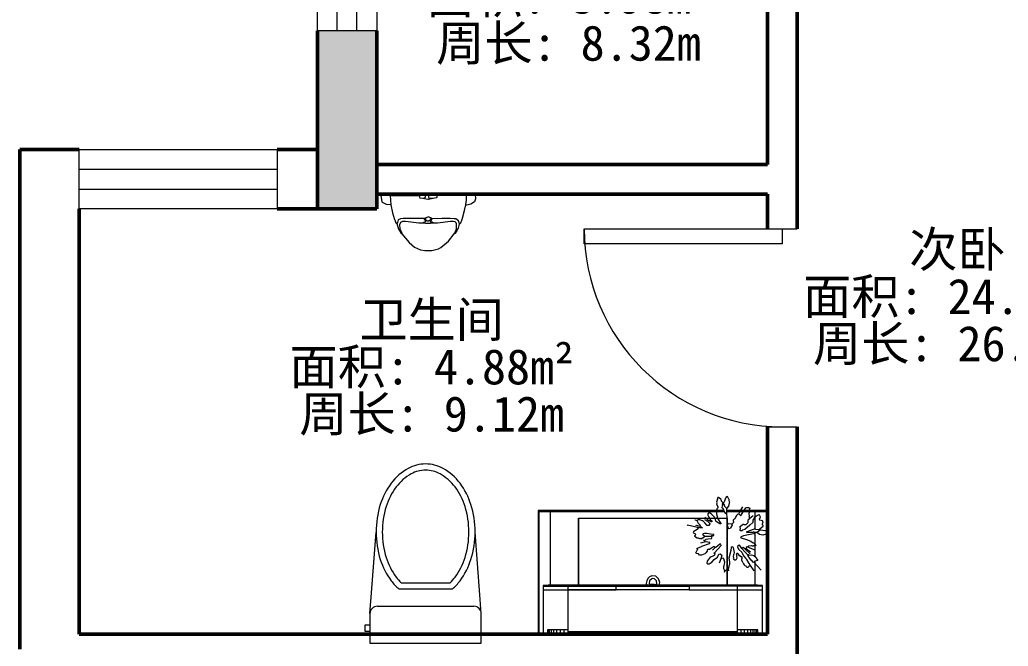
# Model space of a CAD drawing. Header units: millimetres. Extents: x 0 to 37800, y -37845 to -6163.
# Drawn here: x 11828 to 15824, y -26368 to -23836 of the extents above; entities that cross this region are included whole.
import ezdxf

# ---------------------------------------------------------------- set-up
doc = ezdxf.new("R2010")
doc.units = ezdxf.units.MM
doc.linetypes.add('ACAD_ISO07W100', pattern=[3, 0, -3])
doc.layers.get('0').update_dxf_attribs({"lineweight": 13})
for name, color, linetype, lineweight in [('BS-承重墙柱', 7, 'Continuous', 50), ('BS-非承重墙', 7, 'Continuous', 50), ('DS-定制五金', 2, 'Continuous', 13), ('DS-定制柜体', 4, 'Continuous', 13), ('DS-定制柜门', 30, 'Continuous', 13), ('DS-洁具', 4, 'Continuous', 13), ('DS-门窗', 7, 'Continuous', 13), ('SH-文字标注', 2, 'Continuous', 13)]:
    doc.layers.add(name, color=color, linetype=linetype, lineweight=lineweight)
doc.styles.add('T_20_SimSun', font='', dxfattribs={"height": 178.571429})
doc.styles.get('T_20_SimSun').set_extended_font_data('SimSun')

# ---------------------------------------------------------------- blocks, each defined once
blk = doc.blocks.new('LEGEND_4567b04434fe5ba33801b4fd8588a3f5_56b57a833f6544c8bf372d84fafb0670')
at = {"layer": 'DS-定制五金', "color": 4, "linetype": 'Continuous', "ltscale": 2, "flags": 128}
for points in [[(170, 77), (170.3, 78.9), (171, 80), (171, 118), (170, 119), (170.6, 121.1), (171.4, 124.9), (172, 126), (171.4, 135.1), (171.1, 150.1), (172, 153), (172, 157), (171, 158), (172, 177), (171, 178), (171.6, 185.1), (173, 196), (172, 197), (175.5, 232), (177.6, 255.6), (178, 257), (177, 269), (178, 270), (177, 280), (175.2, 281.2), (173, 283), (158, 282), (157, 281), (139, 281), (138, 282), (125, 283), (121, 282.4), (113, 282), (106.1, 283.4), (95, 284), (94, 282), (91, 278.1), (91, 278)], [(94, 282), (95, 281.4), (111, 280), (113, 282)], [(138, 282), (139, 284), (157, 284), (158, 282)], [(130, 31), (131, 32), (129, 40), (129, 50), (130, 51), (129, 67), (129.6, 68.1), (130.3, 79), (129, 82), (129.3, 83.9), (131, 90), (131, 99), (130, 100), (132, 109), (132, 114), (131, 115), (131, 125), (132, 126), (132, 146), (130.6, 149.9), (130.5, 169), (129, 200), (130, 201), (130, 233), (129, 234), (131, 252), (130, 253), (130, 260), (131, 261), (131, 270), (124, 274.2), (120, 273.5), (100, 273), (92.5, 272.1), (89, 275), (79, 274), (79, 275), (63, 278), (36, 278), (33, 276), (32, 274), (26.9, 269.9), (27.5, 265), (30, 232), (30, 214), (29, 213), (29.6, 207.9), (30, 202)], [(32, 274), (43.8, 271.9), (51, 271.1), (54.1, 273.8), (62.3, 273.9), (63, 273.5), (77, 272), (79, 274)], [(92, 22), (89, 27), (91, 143), (88.6, 163), (86.5, 192), (82.4, 228.1), (81.6, 231.9), (80.5, 236), (79.5, 246), (77, 255), (78, 256), (77.5, 260), (77, 272)], [(100, 273), (100, 274), (99, 275), (94.3, 275.8), (91, 278), (89, 275)], [(23, 42), (23, 46), (22, 51), (22.5, 61), (24, 91), (23, 92), (23.6, 141.1), (24.4, 144.9), (25, 146), (25, 156), (24, 157), (25.6, 164.1), (27, 174), (27.5, 187), (28, 201), (30, 202), (32.2, 176.3), (32, 174)], [(27, 174), (32, 174)], [(32, 174), (32.6, 173), (36, 152), (35, 151), (37, 139), (35.5, 103), (34, 94), (34, 60), (35.4, 51), (36.2, 28.3), (36, 27), (39, 24), (42, 24), (44, 22.9), (91, 21), (92, 22), (112, 22), (118.9, 23.4), (124.3, 29.3), (124.4, 32.9), (125, 80)], [(131, 32), (161, 30), (168, 30), (169.1, 30.8), (172, 33), (172, 40), (170.8, 41.9), (170, 43), (171, 45), (170, 53), (171, 54), (171, 59), (170, 60), (172, 69), (172, 75), (170, 77), (164.9, 78.9), (165, 83)], [(158, 44), (160, 44), (161, 43)], [(42, 24), (85, 25.5), (86.9, 26.2), (89, 27)], [(112, 22), (114, 20), (128, 20), (130, 21), (129.8, 30.5), (130, 31)], [(130, 21), (135.9, 20.6), (137, 20), (158, 20), (162.8, 26.5), (162.8, 29.1), (163, 30)]]:
    blk.add_lwpolyline(points, dxfattribs=at)
at = {"layer": 'DS-定制五金', "color": 4, "linetype": 'Continuous', "ltscale": 2}
for centre, radius, start, end in [((130.4, 74.3), 7.85, 100.0221, 133.108), ((38.3, 33.9), 17.4, 152.0567, 199.7721), ((59.9, 53.3), 13.3, 274.6742, 302.1957), ((151.9, 51.2), 9.4, 282.8043, 310.3258), ((30, 41.2), 15.5, 238.9168, 292.9119)]:
    blk.add_arc(centre, radius, start, end, dxfattribs=at)
blk = doc.blocks.new('LEGEND_344018d949e6c37b176d7b851f7caa2c_33b53bb38134438f953c77cc142ac272')
at = {"layer": 'DS-定制五金', "color": 4, "linetype": 'Continuous', "ltscale": 2}
blk.add_line((30, 209), (29, 189), dxfattribs=at)
at = {"layer": 'DS-定制五金', "color": 4, "linetype": 'Continuous', "ltscale": 2, "flags": 128}
for points in [[(35, 189), (33.6, 197.9), (33, 206), (35, 208), (30, 209)], [(244, 157), (246, 202), (243, 209), (238, 212), (222, 212), (215.1, 210.6), (199, 208.5), (185, 207.5), (154, 207), (137, 208.5), (67, 209), (35, 208)], [(21, 167), (21.6, 151.9), (23, 139), (21.6, 132.1), (21, 131), (21, 86), (23.5, 72), (24, 52), (24, 35), (33, 30), (34, 31), (45, 31), (60.9, 28.6), (72, 28), (87, 30), (138, 30), (139, 29), (202, 31.5), (228, 32.5), (236, 37), (242.1, 39), (244, 38)], [(29, 54), (28.8, 54.8), (25, 89), (25, 107), (27, 121), (27, 133), (24, 170), (25.4, 185.9), (29, 189), (35, 189), (54, 191), (135, 190.5), (190, 189), (211.9, 191.4), (220, 193), (231, 193), (235, 190), (235, 170), (234, 151), (234, 91), (236, 90)], [(244, 157), (239, 157), (238.6, 166), (235, 170), (235, 170)], [(33, 30), (33, 23), (35, 21), (82, 20), (95, 21.5), (164, 21.5), (239, 25.5), (244.7, 31.4), (244, 38), (244, 48), (245, 57), (244.5, 119), (244, 143), (238, 143)], [(238, 143), (236, 90), (235, 51), (236, 50), (236, 47), (238, 45), (244, 48)], [(24, 52), (29, 54), (46, 52.5), (73, 49.5), (146, 48), (147, 49), (175, 49), (176, 48), (209, 48), (231, 49.5), (235, 51)], [(146, 48), (148.1, 46.9), (161, 45.5), (202, 44), (221, 45.5), (233.3, 45.3), (234, 45), (236, 47)]]:
    blk.add_lwpolyline(points, dxfattribs=at)
at = {"layer": 'DS-定制五金', "color": 4, "linetype": 'Continuous', "ltscale": 2}
for centre, radius, start, end in [((25.6, 165.4), 4.92, 109.458, 160.542), ((228.4, 150), 17.1, 335.8677, 24.1323), ((253.1, 45.5), 19.1, 181.5557, 206.5168)]:
    blk.add_arc(centre, radius, start, end, dxfattribs=at)
blk = doc.blocks.new('LEGEND_23d0c8c2ec42a98ba7bec9af33648609_b82a3c88dc414bd9919dece4299970f5')
at = {"layer": 'DS-洁具', "color": 143, "linetype": 'Continuous', "ltscale": 2}
for p, q in [((268.8, 836.2), (268.8, 716.2)), ((718.8, 836.2), (268.8, 836.2)), ((718.8, 716.2), (718.8, 836.2)), ((718.2, 788), (738, 788)), ((738, 761.7), (718.2, 761.7)), ((738, 788), (738, 761.7)), ((268.8, 716.2), (274.5, 640.2)), ((688.8, 686.2), (298.8, 686.2)), ((718.8, 716.2), (713.7, 649.9)), ((274.5, 640.2), (293.8, 386.2)), ((713.7, 649.9), (693.8, 386.2)), ((602.4, 616.2), (385.1, 616.2)), ((592.7, 591.2), (394.9, 591.2))]:
    blk.add_line(p, q, dxfattribs=at)
for centre, radius, start, end in [((298.8, 716.2), 30, 180, 270), ((688.8, 716.2), 30, 270, 0), ((528.1, 453.3), 216.8, 131.2706, 143.1301), ((459.4, 453.3), 216.8, 36.8699, 48.7294), ((582.2, 412.7), 284.4, 143.1301, 162.7421), ((582.2, 412.7), 259.4, 143.1301, 162.7421), ((528.1, 453.3), 191.8, 134.0094, 143.1301), ((459.4, 453.3), 191.8, 36.8699, 45.9906), ((405.3, 412.7), 259.4, 17.2579, 36.8699), ((405.3, 412.7), 284.4, 17.2579, 36.8699), ((667.5, 386.2), 373.7, 162.7421, 180), ((667.5, 386.2), 348.7, 162.7421, 180), ((320.1, 386.2), 348.7, 0, 17.2579), ((320.1, 386.2), 373.7, 0, 17.2579), ((667.5, 386.2), 373.7, 180, 197.2579), ((667.5, 386.2), 348.7, 180, 197.2579), ((320.1, 386.2), 348.7, 342.7421, 0), ((320.1, 386.2), 373.7, 342.7421, 0), ((582.2, 359.8), 259.4, 197.2579, 216.8699), ((405.3, 359.8), 259.4, 323.1301, 342.7421), ((582.2, 359.8), 284.4, 197.2579, 216.8699), ((405.3, 359.8), 284.4, 323.1301, 342.7421), ((528.1, 319.2), 191.8, 216.8699, 241.0888), ((459.4, 319.2), 191.8, 298.9112, 323.1301), ((528.1, 319.2), 216.8, 216.8699, 241.0888), ((459.4, 319.2), 216.8, 298.9112, 323.1301), ((493.8, 257), 145.8, 241.0888, 270), ((493.8, 257), 120.8, 241.0888, 270), ((493.8, 257), 120.8, 270, 298.9112), ((493.8, 257), 145.8, 270, 298.9112)]:
    blk.add_arc(centre, radius, start, end, dxfattribs=at)
blk = doc.blocks.new('LEGEND_e8b4fa7eba9cbe64d1f8c9053cdd4d27_f13abc350e094f31ab6f0043de068b8c')
at = {"color": 143, "linetype": 'Continuous', "ltscale": 2, "flags": 128}
for points in [[(56, 249), (57, 243), (59, 205), (41.3, 206.2), (26, 215), (24, 217), (20.7, 243.2), (21, 249)], [(21, 249), (176, 249), (177, 248), (188, 248), (189, 249), (234, 249), (235, 248), (244, 248), (245, 249), (400, 249), (401.2, 230), (397.8, 218.1), (383.4, 207.7), (365.9, 204.6), (362, 205)], [(57, 243), (174, 243), (177, 248)], [(174, 243), (175, 236), (177, 234), (188, 233), (194.9, 234.4), (199, 237), (199, 244), (197, 246), (190.2, 246.7), (188, 248)], [(235, 248), (234, 247), (212, 246), (211, 245), (211, 236), (213, 234), (231, 233), (236.1, 233.6), (244.9, 235.2), (246, 236), (247, 243)], [(364, 243), (247, 243), (247, 245), (244, 248)], [(344.7, 139.1), (349.3, 151.9), (357.6, 182.1), (362, 205), (362.4, 207.9), (365, 223), (365, 242), (364, 243), (365, 249)], [(59, 205), (66.4, 173.1), (74.3, 146.1), (74.8, 144.9), (80, 132), (82, 130), (83, 130)], [(188, 233), (209, 228), (212.1, 228.6), (216.9, 229.4), (230, 232), (231, 233)], [(219, 152), (212, 156), (202.2, 153.2), (202, 153), (194, 150), (192.1, 149.7), (109, 149.4), (98.9, 148.4), (89.5, 143.8), (85.6, 134.1), (83, 130), (90.1, 106.8), (91, 105), (101.7, 89.1), (104, 87), (133.4, 52.4), (155.2, 33.2), (178.7, 22.5), (197, 19.6), (225, 19.3), (252.1, 26.9), (262, 32), (292.8, 58.2), (316, 87)], [(313.1, 137.4), (312, 138), (300, 138), (248, 131.6), (230, 131), (220, 129), (199, 129), (189, 131), (172, 131.5), (119, 138), (107, 138), (97.9, 133.7), (94.6, 124.3), (94.6, 124.1), (95, 108), (103.4, 90.8), (104, 87)], [(189, 131), (189, 132), (193.1, 134.6), (196.9, 135.4), (201, 139), (194.2, 149.3), (194, 150)], [(202, 153), (200, 150), (200, 146), (206.7, 140.5), (212.1, 140.7), (219.8, 146.2), (221, 149), (219, 152)], [(230, 131), (230, 132), (227, 135), (221, 135), (219, 137), (219, 140), (220.9, 141.2), (222, 142), (226, 149), (219, 152)], [(337, 128), (333, 141), (322.3, 147.9), (316, 148.5), (299, 150), (265, 149.5), (226, 149)], [(329, 105), (328, 105), (325, 108), (325.1, 127.7), (324, 132), (318.9, 135.8), (313.1, 137.4)], [(91, 105), (95, 108)], [(316, 87), (317.2, 91.9), (318, 93), (323.3, 103.9), (325, 108)]]:
    blk.add_lwpolyline(points, dxfattribs=at)
at = {"color": 143, "linetype": 'Continuous', "ltscale": 2}
for centre, radius, start, end in [((294.5, 129.9), 42.5, 324.1863, 357.4556), ((327, 143.2), 18.2, 303.4683, 347.0341), ((294.3, 116.4), 36.5, 306.4526, 341.8721)]:
    blk.add_arc(centre, radius, start, end, dxfattribs=at)
blk = doc.blocks.new('LEGEND_0e1fc2d35205fec31dd33e6a6e3c060a_09fc3e721e0c421d960085807d6b01543a0fc40b-0a32-4334-9627-0ea690ff5516')
at = {"color": 7, "linetype": 'ACAD_ISO07W100', "ltscale": 24}
blk.add_wipeout([(574, 19), (578, 22), (578, 383), (577, 384), (21, 384), (21, 21), (23, 19), (23, 19)], dxfattribs=at).dxf.layer = 'DS-定制五金'
at = {"layer": 'DS-定制五金', "color": 4, "linetype": 'Continuous', "ltscale": 2}
for p, q in [((21, 283.6), (21, 283.6)), ((21, 269.9), (21, 269.9)), ((21, 267.2), (21, 267.2)), ((21, 266.3), (21, 21)), ((275.9, 266.3), (273.4, 256.2)), ((273.4, 256.2), (277.8, 242.8)), ((276.2, 267.2), (276.2, 267.2)), ((276.9, 269.9), (276.9, 269.9)), ((287.8, 266.3), (284, 261.1)), ((284, 261.1), (285, 250.4)), ((312.9, 261), (309.2, 266.3)), ((311.3, 250.5), (312.9, 261)), ((318.6, 269.9), (318.6, 269.9)), ((320.4, 267.2), (320.4, 267.2)), ((322.6, 263.9), (321, 266.3)), ((324, 260), (322.6, 263.9)), ((578, 283.6), (578, 283.6)), ((578, 269.9), (578, 269.9)), ((578, 267.2), (578, 267.2)), ((578, 22), (578, 266.3)), ((277.8, 242.8), (288.7, 233.8)), ((285, 250.4), (292.9, 243)), ((288.7, 233.8), (302.7, 231.9)), ((292.9, 243), (300, 242)), ((300, 242), (303.1, 243.8)), ((302.7, 231.9), (303, 232)), ((303.1, 243.8), (311.3, 250.5)), ((21, 21), (23, 19)), ((23, 19), (574, 19)), ((574, 19), (578, 22))]:
    blk.add_line(p, q, dxfattribs=at)
blk.add_ellipse((294.8, 260), major_axis=(0, 29.2), ratio=1, start_param=3.425303, end_param=4.712473, dxfattribs=at)
blk = doc.blocks.new('LEGEND_883f97648a9b50aae4423183f4115ccf_4cdc7934c4124c5494230df65999e41c736b1505-19ad-4caa-9902-76222a25fc81')
at = {"color": 7, "linetype": 'ACAD_ISO07W100', "ltscale": 24}
blk.add_wipeout([(20.7, 158), (24.7, 168), (30.7, 174), (40.7, 179), (58.7, 180), (66.7, 178), (74.7, 174), (79.7, 168), (84.7, 160), (83.7, 152), (78.7, 144), (73.7, 134), (71.7, 126), (71.7, 110), (73.7, 102), (73.7, 94), (72.7, 86), (72.7, 50), (71.7, 42), (70.7, 34), (66.7, 26), (60.7, 21), (46.7, 20), (38.7, 24), (35.7, 32), (34.7, 50), (33.7, 72), (32.7, 106), (33.7, 114), (33.7, 128), (31.7, 136), (27.7, 142), (22.7, 148), (22.7, 148)], dxfattribs=at).dxf.layer = 'DS-定制五金'
at = {"layer": 'DS-定制五金', "color": 4, "linetype": 'Continuous', "ltscale": 2}
for p, q in [((34.7, 41.6), (34.7, 41.6)), ((36.8, 26.8), (36.8, 26.8)), ((39.2, 23.8), (39.2, 23.8)), ((40.2, 22.8), (41, 22)), ((41, 22), (47, 20.5)), ((47, 20.5), (57, 20))]:
    blk.add_line(p, q, dxfattribs=at)
for centre, major_axis, start_param, end_param in [((-136.3, 68.1), (0, 209.3), 4.585454, 4.585549), ((53.8, 36.5), (0, 16.8), 3.334158, 3.76342), ((53.8, 36.5), (0, 16.8), 3.8565, 3.858292), ((53.8, 36.5), (0, 16.8), 4.095328, 4.096771)]:
    blk.add_ellipse(centre, major_axis=major_axis, ratio=1, start_param=start_param, end_param=end_param, dxfattribs=at)
blk = doc.blocks.new('LEGEND_be9cc25f5fdd183d30b8d3bf72e6efe5_dea202cb5de542a4848c6fa03225277caa1d2a9c-b949-4200-a07a-4e054870ddaa')
at = {"layer": 'DS-定制五金', "color": 4, "linetype": 'Continuous', "ltscale": 2}
for q in [(20.2, 20.2), (218, 20.2)]:
    blk.add_line((218, 20.2), q, dxfattribs=at)
blk = doc.blocks.new('LEGEND_ccc2d6710ec34d498864914486ac3f88_befc3ae635ca4df69b3a264cf3f15b36')
at = {"layer": 'DS-定制五金', "color": 4, "linetype": 'Continuous', "ltscale": 2, "flags": 128}
for points in [[(46, 312), (48, 311), (74.2, 281.1), (75, 280), (76, 281), (84, 272), (86, 272), (95.2, 260.1), (102, 249), (110.8, 239.8), (122, 226), (123, 226), (131, 215), (133, 213), (139.4, 218.7), (140, 221), (134, 230), (122, 241), (115.8, 254.8), (107, 266), (105.5, 266.5), (104.3, 269.1), (94.8, 285.8), (91.2, 291.2), (90, 294), (75, 314)], [(117.2, 283.2), (122, 274), (122, 267), (121, 266), (121, 261), (123, 259), (126, 259), (129, 255), (132, 255), (137, 248), (139, 246), (142, 246), (144, 248), (145, 249), (142, 254), (143, 256), (142, 265), (146, 273), (150, 273), (153, 270), (155, 266), (154, 265), (154, 263), (156, 261), (154.3, 249.1), (153, 247), (151.3, 242.4), (151.6, 241.9), (156, 222), (161.1, 219.3), (164.6, 222.1), (166.4, 233.9), (173.4, 264.9), (174, 266), (173, 268), (171.6, 283.8), (171.6, 283.9), (171, 289), (173.6, 295.1), (174.4, 298.9), (176, 308), (175, 314)], [(184.5, 312.5), (190, 315), (193.5, 306.1), (193.4, 305.1)], [(190, 315), (192, 321)], [(102, 249), (98.1, 250.2), (95, 252), (84, 251), (75.4, 254.5), (66, 262), (62.8, 267.8), (61, 270), (61, 274), (70.3, 276.5), (70.9, 276.4), (75, 280)], [(193.4, 305.1), (194, 297), (192.6, 293.1), (191.6, 288.1), (189.3, 280.3), (191.3, 276.1), (194, 267), (196, 265), (205, 267), (212, 284)], [(230, 249), (229, 251), (231, 253), (232, 254), (239.9, 257.3), (248, 260), (259, 276), (259.3, 277.9), (261, 284), (258, 287), (252, 287), (247.9, 284.3), (241.1, 280.8), (232, 270), (219.2, 260.8), (213, 249), (208, 247), (202, 253), (205, 267)], [(73, 232), (74.1, 231.2), (102, 220), (106, 222.8), (105, 226), (89, 239)], [(90, 247), (109, 229), (117, 223), (121.7, 224.8), (122, 226)], [(231, 244), (204, 214), (205.9, 208.9), (210, 209), (225, 222), (228, 223), (238, 233)], [(228, 223), (228, 222), (230, 220), (234, 220), (242, 225), (245.1, 226.8), (250, 230), (253, 230), (254, 229), (259.1, 233.1), (259, 237), (264, 243), (269.1, 246.8), (275.1, 250.6), (282, 253), (290, 252), (294, 247), (302, 246), (304, 244), (299.2, 233.1), (298, 232), (296.4, 227.6), (298, 226)], [(233, 245), (231, 244), (229, 247.8), (230, 249)], [(73, 163), (76, 169), (116.1, 176.7), (125.1, 179.8), (127.4, 183), (124.9, 184.6), (103.9, 190.7), (87.2, 197.2), (77.7, 203.4), (75, 204), (68, 214), (71, 216), (71, 217)], [(70, 218), (71, 217), (73, 216), (76, 216), (77, 217), (80, 217), (82.9, 215.7), (84, 215), (86, 215.5), (96, 216.5), (99.3, 219.7), (99, 221)], [(105, 226), (109, 229)], [(301, 227), (300, 226), (298, 226), (297, 225), (281.1, 217.8), (279.9, 217.4), (250, 206), (249, 205), (249, 202), (256.1, 201.4), (262, 200), (271.1, 201.6), (286, 205)], [(270, 193), (269.3, 195.1), (268, 201)], [(51, 153), (50, 152), (47, 152), (32.1, 155.2), (30.9, 155.8), (28, 157), (22, 164), (22, 167), (26.9, 169.2), (39.6, 174), (52.9, 171), (57.7, 167.5), (63, 163), (52.5, 153.7), (51, 153)], [(63, 163), (73, 163), (74, 162), (78, 162), (79, 163), (103, 163), (102.8, 159.4), (100.9, 159.3), (87.1, 153.7), (76.1, 150.6), (73, 149), (69.1, 150.2), (57, 151), (53, 150), (52, 150), (50.8, 148.1), (50, 147), (38.9, 138.4), (38, 137), (38, 135), (42, 131), (41, 129), (38.7, 121.3), (41, 117), (52, 115), (53.8, 111.9), (53, 111), (49.4, 101.7), (49.6, 100.1), (51.1, 94.2), (57.1, 93.8), (58.1, 94.6), (60.9, 95.4), (73, 104), (79, 115), (79, 124), (91, 134), (110.1, 150.7), (119.9, 154.3), (123, 156), (128, 156), (129, 155), (128, 146), (129.4, 143.2), (130.4, 140.8), (128, 138), (117, 130), (116, 130), (114, 132), (106, 132), (98, 124), (98, 122), (97, 121), (97.7, 116.9), (95.9, 110.9), (94, 110), (91, 107), (91, 106), (78, 96)], [(274, 194), (273, 193), (270, 193), (269.1, 192.8), (264, 191), (263, 190), (256.9, 188.4), (242, 186.5), (239.2, 181), (242, 177), (242, 176), (241, 175), (233, 175), (232.7, 171.4), (234, 171), (245.9, 169.6), (261, 167), (270, 167), (274.9, 168.4), (277.6, 170.8), (275.4, 172.5), (269, 178), (242, 177)], [(298, 144), (295, 149), (306, 155), (307.9, 156.2), (313.6, 161.1), (314, 164), (307.9, 166.8), (304.4, 170.5), (307, 174), (309, 178), (299.3, 184.3), (294.9, 184.7), (289, 187), (286, 187), (285, 186), (283, 187), (281, 187), (269.6, 178.7), (269, 178)], [(53, 150), (53, 151), (51, 153)], [(148, 104), (152, 109), (157, 115), (155.9, 123.7), (161.9, 130), (162, 130), (177, 129), (179.5, 123)], [(162, 130), (161, 134), (166.8, 144.1), (168.2, 146.9), (173.4, 149.1), (176.7, 144.5), (176.6, 143.9), (177.6, 139.9), (179, 132), (177, 129)], [(179.5, 123), (181.5, 87), (182, 86), (182, 68), (174.2, 58.9), (171.5, 46), (170, 43), (170.7, 41.9), (173, 37), (172, 36), (172.7, 32.9), (173.3, 31.1), (179, 21), (185.4, 24.6), (186, 26), (186.8, 27.1), (191.6, 39.1)], [(222, 104), (221, 104), (217.2, 109.2), (205, 128), (206, 129), (210, 129), (211.9, 127.8), (225, 119), (227.8, 107.1), (230.5, 103.7), (231, 102), (233, 100), (241.9, 90.8), (243.8, 89.8), (250.7, 86), (257, 89), (257, 95), (252.3, 102.6), (248.2, 108.2), (247, 112), (240, 119), (241, 121), (245, 121), (246.8, 119.8), (253.2, 115.4), (255, 115), (258, 118)], [(270, 112), (265.2, 114.2), (262.8, 115.8), (258, 118), (258, 119), (254.2, 122.2), (249.2, 127.4), (249, 129), (253, 135), (260, 135), (269, 125.5), (269.8, 123.8), (270, 123), (272.9, 120.8), (274.1, 120.2), (277.3, 116.9), (287.9, 113.6), (289, 113), (295, 113), (299.1, 115.8), (300, 116)], [(304, 135), (302, 134), (288, 138), (288, 139), (283.1, 141.3), (278, 144.9), (278, 145), (288.8, 145.1), (289.9, 144.6), (295, 143), (297, 143), (298, 144), (337, 134), (338, 135)], [(308, 113), (307, 112.5), (300, 116), (295, 126), (292, 128.7), (292, 129), (286, 136), (288, 138)], [(90, 66), (91, 67), (91.2, 67.9), (94, 73), (93, 74), (95, 78), (94, 86), (95, 87), (93.9, 99.6), (95, 103), (92, 106), (91, 106)], [(120, 62), (132.8, 84.1), (135, 90), (128.1, 95.7), (126, 96), (125, 95), (116.8, 81.1), (116.2, 79.9), (106.9, 65.4), (102.9, 64.2), (96.6, 63.8), (94.7, 65.6), (91, 67)], [(182, 68), (186, 65), (189.6, 59.8), (191.6, 53.2), (195.6, 47.2), (196, 47), (196, 45), (198, 45), (201, 42), (204.6, 33.8), (205, 32), (215.1, 24.3), (216, 24), (219.3, 30.5), (219, 32), (220.3, 34.9), (222.5, 42.7), (221, 46), (221, 49), (222, 50), (217.5, 62.4), (217, 63), (217, 66), (220.7, 70.1), (221.3, 71.9), (223, 75), (222, 76), (222, 80), (223, 81), (223, 84), (222, 85), (222, 88), (223, 89), (221, 96), (219, 101), (221, 104)], [(200.2, 52.1), (199, 54), (199, 56), (200, 57), (200, 59), (202, 64), (199, 67), (194.4, 73.1), (194.4, 75.1), (188, 87.1), (187, 88), (182, 86)], [(221, 96), (223, 97)]]:
    blk.add_lwpolyline(points, dxfattribs=at)
at = {"layer": 'DS-定制五金', "color": 4, "linetype": 'Continuous', "ltscale": 2}
for centre, radius, start, end in [((178.5, 313.5), 6.04, 245.0983, 350.6962), ((87, 304.6), 11, 285.7667, 335.4359), ((99.1, 291.7), 8.59, 22.8337, 104.0362), ((99.9, 278.5), 17.9, 15.0946, 66.8062), ((126.2, 111.2), 22.9, 292.4705, 341.7717), ((282.9, 136), 34.9, 217.0705, 246.615), ((196.1, 40.4), 4.65, 91.003, 195.9749), ((193.5, 53.3), 6.78, 291.3599, 349.6952)]:
    blk.add_arc(centre, radius, start, end, dxfattribs=at)
blk = doc.blocks.new('DOOR_27c792e45b655284451118fa7ba51744_29c2c4e65fd44241ac8b4c8fcef955e5')
at = {"layer": 'DS-门窗', "color": 60, "linetype": 'Continuous', "ltscale": 2}
for p, q in [((-2688.1836, -4473.4766), (-2688.1836, -4413.4766)), ((-2688.1836, -4413.4766), (-1888.1836, -4413.4766)), ((-1948.1836, -4413.4766), (-1828.1836, -4413.4766)), ((-1888.1836, -4413.4766), (-1888.1836, -4473.4766)), ((-1888.1836, -4473.4766), (-2688.1836, -4473.4766)), ((-1948.1836, -5213.4766), (-1828.1836, -5213.4766))]:
    blk.add_line(p, q, dxfattribs=at)
blk.add_arc((-1888.1836, -4413.4766), 800, 180, 270, dxfattribs=at)
blk = doc.blocks.new('WINDOW_e34f86ec5236d63d53d4f6a1c8080fad_6d54dfe4cb024bb5ba859b6a3a3ccfb0')
at = {"layer": 'DS-门窗', "color": 60, "linetype": 'Continuous', "ltscale": 2}
for p, q in [((-3766.9727, -3612.8906), (-3766.9727, -2812.8906)), ((-3766.9727, -2812.8906), (-3526.9727, -2812.8906)), ((-3686.9727, -3612.8906), (-3686.9727, -2812.8906)), ((-3606.9727, -3612.8906), (-3606.9727, -2812.8906)), ((-3526.9727, -2812.8906), (-3526.9727, -3612.8906)), ((-3526.9727, -3612.8906), (-3766.9727, -3612.8906))]:
    blk.add_line(p, q, dxfattribs=at)
blk = doc.blocks.new('WINDOW_ff5bddd37f5413006fe24ce3c7a0361b_41061141f5ba4e0088cdd56dd6f752c7')
at = {"layer": 'DS-门窗', "color": 60, "linetype": 'Continuous', "ltscale": 2}
for p, q in [((-4730.0977, -4092.83), (-3930.0977, -4092.83)), ((-4730.0977, -4332.83), (-4730.0977, -4092.83)), ((-3930.0977, -4092.83), (-3930.0977, -4332.83)), ((-4730.0977, -4172.83), (-3930.0977, -4172.83)), ((-4730.0977, -4252.83), (-3930.0977, -4252.83)), ((-3930.0977, -4332.83), (-4730.0977, -4332.83))]:
    blk.add_line(p, q, dxfattribs=at)

msp = doc.modelspace()

# ---------------------------------------------------------------- hatches: boundary and pattern name
at = {"layer": 'BS-承重墙柱'}
msp.add_hatch(color=8, dxfattribs=at).paths.add_polyline_path([(13031.5, -23880.2), (13031.5, -24600.2), (13271.5, -24600.2), (13271.5, -23880.2)], flags=0)

# ---------------------------------------------------------------- linework, layer by layer
at = {"layer": 'BS-承重墙柱', "color": 7, "linetype": 'Continuous', "ltscale": 2}
for p, q in [((13031.5, -23880.2), (13031.5, -24360.2)), ((13271.5, -24420.2), (13271.5, -23880.2)), ((13031.5, -24360.2), (13031.5, -24600.2)), ((13271.5, -24540.2), (13271.5, -24420.2)), ((13271.5, -24600.2), (13271.5, -24540.2)), ((13031.5, -24600.2), (13271.5, -24600.2))]:
    msp.add_line(p, q, dxfattribs=at)
at = {"layer": 'BS-非承重墙', "color": 7, "linetype": 'Continuous', "ltscale": 2}
for p, q in [((14850.3, -22846.9), (14850.3, -24420.2)), ((14970.3, -24420.2), (14970.3, -22966.9)), ((11828.4, -24360.2), (11828.4, -24600.2)), ((12068.4, -24360.2), (11828.4, -24360.2)), ((13031.5, -24360.2), (12868.4, -24360.2)), ((14850.3, -24420.2), (13271.5, -24420.2)), ((14970.3, -24540.2), (14970.3, -24420.2)), ((13271.5, -24540.2), (14850.3, -24540.2)), ((14850.3, -24540.2), (14850.3, -24680.8)), ((14970.3, -24680.8), (14970.3, -24540.2)), ((11828.4, -24600.2), (11828.4, -26380.2)), ((12068.4, -26320.2), (12068.4, -24600.2)), ((12868.4, -24600.2), (13031.5, -24600.2)), ((14970.3, -26440.2), (14970.3, -25480.8))]:
    msp.add_line(p, q, dxfattribs=at)

# ---------------------------------------------------------------- block references
at = {"color": 7, "xscale": 0.9997285967065898, "yscale": 0.9957748917748918}
msp.add_blockref('LEGEND_e8b4fa7eba9cbe64d1f8c9053cdd4d27_f13abc350e094f31ab6f0043de068b8c', (13269.1, -24788.3), dxfattribs=at)
at = {"layer": 'DS-定制五金', "color": 7, "rotation": 180}
for name, p, xscale, yscale in [('LEGEND_4567b04434fe5ba33801b4fd8588a3f5_56b57a833f6544c8bf372d84fafb0670', (14771.4, -25917.2), 1.00532825478719, 1.005075757575757), ('LEGEND_344018d949e6c37b176d7b851f7caa2c_33b53bb38134438f953c77cc142ac272', (14561.4, -25953.2), 1.007395555555556, 1.006932291666667)]:
    msp.add_blockref(name, p, dxfattribs=dict(at, xscale=xscale, yscale=yscale))
at = {"layer": 'DS-洁具', "color": 7, "rotation": 180.0000088000469}
msp.add_blockref('LEGEND_23d0c8c2ec42a98ba7bec9af33648609_b82a3c88dc414bd9919dece4299970f5', (13962.7, -25520.4), dxfattribs=at)
at = {"layer": 'DS-门窗', "color": 7}
for name in ['WINDOW_e34f86ec5236d63d53d4f6a1c8080fad_6d54dfe4cb024bb5ba859b6a3a3ccfb0', 'WINDOW_ff5bddd37f5413006fe24ce3c7a0361b_41061141f5ba4e0088cdd56dd6f752c7', 'DOOR_27c792e45b655284451118fa7ba51744_29c2c4e65fd44241ac8b4c8fcef955e5']:
    msp.add_blockref(name, (16798.5, -20267.4), dxfattribs=at)

# ---------------------------------------------------------------- texts
at = {"layer": 'SH-文字标注', "color": 134, "char_height": 142.857, "attachment_point": 5, "line_spacing_factor": 0.8, "style": 'T_20_SimSun'}
for s, insert in [('卫生间^J面积: 3.98m²^J周长: 8.32m', (14046.5, -23747.5)), ('次卧^J面积: 24.43m²^J周长: 26.84m', (15618.4, -24962.4)), ('卫生间^J面积: 4.88m²^J周长: 9.12m', (13493.4, -25246.7))]:
    msp.add_mtext(s, dxfattribs=dict(at, insert=insert))

# ---------------------------------------------------------------- next in the draw order: wipeouts: each hides what was drawn before it
at = {"color": 7, "linetype": 'ACAD_ISO07W100', "ltscale": 24}
msp.add_wipeout([(13960.3, -26320.2), (14814.3, -26320.2), (14814.3, -25838.2), (13960.3, -25838.2), (13960.3, -25838.2)], dxfattribs=at).dxf.layer = 'DS-定制柜体'

# ---------------------------------------------------------------- next in the draw order: linework, layer by layer
at = {"layer": 'DS-定制柜体', "color": 4, "linetype": 'Continuous', "ltscale": 2}
for p, q in [((14850.3, -25820.2), (14832.3, -25820.2)), ((14814.3, -26320.2), (14814.3, -26320.2))]:
    msp.add_line(p, q, dxfattribs=at)
at = {"layer": 'DS-定制柜门', "color": 4, "linetype": 'Continuous', "ltscale": 2}
for p, q in [((13943.8, -25820.2), (13943.8, -25820.2)), ((14830.8, -25820.2), (14830.8, -25820.2))]:
    msp.add_line(p, q, dxfattribs=at)

# ---------------------------------------------------------------- next in the draw order: wipeouts: each hides what was drawn before it
at = {"color": 7, "linetype": 'ACAD_ISO07W100', "ltscale": 24}
msp.add_wipeout([(13942.3, -26320.2), (14832.3, -26320.2), (14832.3, -25820.2), (13942.3, -25820.2), (13942.3, -25820.2)], dxfattribs=at).dxf.layer = 'DS-定制柜体'

# ---------------------------------------------------------------- next in the draw order: linework, layer by layer
at = {"layer": 'BS-非承重墙', "color": 7, "linetype": 'Continuous', "ltscale": 2}
msp.add_line((14850.3, -25480.8), (14850.3, -26320.2), dxfattribs=at)
at = {"layer": 'DS-定制柜体', "color": 4, "linetype": 'Continuous', "ltscale": 2}
for p, q in [((13924.3, -25820.2), (13924.3, -26320.2)), ((13942.3, -25820.2), (13924.3, -25820.2)), ((13925.1, -25821), (13924.5, -25820.4)), ((13924.5, -25820.4), (13924.5, -26319.9)), ((14674.2, -25820.4), (13924.5, -25820.4)), ((13924.5, -25820.4), (13925.1, -25821)), ((13928.3, -25824.2), (13925.1, -25821)), ((13925.1, -25821), (13925.1, -26319.4)), ((13928.3, -26316.2), (13928.3, -25824.2)), ((14674.1, -25820.2), (13942.3, -25820.2)), ((13942.3, -25820.4), (13942.3, -25820.2)), ((13942.3, -25821), (13942.3, -25821)), ((13942.3, -25824.2), (13942.3, -25824.2)), ((14832.3, -25820.2), (14686.3, -25820.2)), ((14850, -25820.4), (14686.3, -25820.4)), ((14832.3, -25820.4), (14832.3, -25820.2)), ((14832.3, -25821), (14832.3, -25821)), ((14832.3, -25824.2), (14832.3, -25824.2)), ((14849.5, -25821), (14846.3, -25824.2)), ((14846.3, -25824.2), (14846.3, -25904.8)), ((14850, -25820.4), (14849.5, -25821)), ((14849.5, -25821), (14850, -25820.4)), ((14849.5, -25908.5), (14849.5, -25821)), ((14850, -25909.2), (14850, -25820.4)), ((14846.3, -25914.3), (14846.3, -26316.2)), ((14849.5, -26319.4), (14849.5, -25912.9)), ((14850, -26319.9), (14850, -25912.6)), ((13944.3, -26122.2), (13944.3, -26125.2)), ((13944.3, -26125.2), (13944.3, -26140.2)), ((13944.3, -26140.2), (13944.3, -26320.2)), ((13925.1, -26319.4), (13924.5, -26319.9)), ((13924.5, -26319.9), (13925.1, -26319.4)), ((13924.5, -26319.9), (13944.3, -26319.9)), ((13928.3, -26316.2), (13925.1, -26319.4)), ((13925.1, -26319.4), (13944.3, -26319.4)), ((13944.3, -26316.2), (13928.3, -26316.2)), ((13942.3, -26316.2), (13942.3, -26316.2)), ((13942.3, -26319.4), (13942.3, -26319.4)), ((13942.3, -26320.2), (13942.3, -26319.9)), ((14846.3, -26316.2), (14830.3, -26316.2)), ((14830.3, -26319.4), (14849.5, -26319.4)), ((14830.3, -26319.9), (14850, -26319.9)), ((14832.3, -26316.2), (14832.3, -26316.2)), ((14832.3, -26319.4), (14832.3, -26319.4)), ((14832.3, -26320.2), (14832.3, -26319.9)), ((14846.3, -26316.2), (14849.5, -26319.4)), ((14849.5, -26319.4), (14850, -26319.9)), ((14850, -26319.9), (14849.5, -26319.4))]:
    msp.add_line(p, q, dxfattribs=at)

# ---------------------------------------------------------------- next in the draw order: block references
at = {"layer": 'DS-定制五金', "color": 7, "xscale": 1.077199281867145, "yscale": 1.095890410958904, "rotation": 180}
msp.add_blockref('LEGEND_0e1fc2d35205fec31dd33e6a6e3c060a_09fc3e721e0c421d960085807d6b01543a0fc40b-0a32-4334-9627-0ea690ff5516', (14709.9, -25829.4), dxfattribs=at)

# ---------------------------------------------------------------- next in the draw order: wipeouts: each hides what was drawn before it
at = {"color": 7, "linetype": 'ACAD_ISO07W100', "ltscale": 24}
msp.add_wipeout([(13974.3, -26316.2), (14800.3, -26316.2), (14800.3, -25824.2), (13974.3, -25824.2), (14687.3, -25850.2), (14687.3, -26250.2), (14087.3, -26250.2), (14087.3, -25850.2), (14687.3, -25850.2), (14687.3, -25850.2), (13974.3, -25824.2)], dxfattribs=at).dxf.layer = 'DS-定制柜体'

# ---------------------------------------------------------------- next in the draw order: linework, layer by layer
at = {"layer": 'DS-定制柜体', "color": 4, "linetype": 'Continuous', "ltscale": 2}
for p, q in [((14674.3, -25821), (13925.1, -25821)), ((13928.3, -25824.2), (14675.6, -25824.2)), ((13974.3, -26121.2), (13974.3, -25824.2)), ((14087.3, -26121.2), (14087.3, -25850.2)), ((14087.3, -25850.2), (14687.3, -25850.2)), ((14849.5, -25821), (14686.3, -25821)), ((14686.3, -25824.2), (14846.3, -25824.2)), ((14687.3, -25850.2), (14687.3, -26121.2)), ((14800.3, -25824.2), (14800.3, -25894.8)), ((14800.3, -25908.4), (14800.3, -26005.9)), ((14800.3, -26024.6), (14800.3, -26121.2)), ((14044.3, -26122.2), (13944.3, -26122.2)), ((13944.3, -26125.2), (14044.3, -26125.2)), ((13964.3, -26121.2), (13964.3, -26122.2)), ((13965.5, -26121.2), (13965.5, -26122.2)), ((13969.1, -26121.2), (13969.1, -26122.2)), ((13974.3, -26122.2), (13974.3, -26122.2)), ((13974.3, -26125.2), (13974.3, -26125.2)), ((13975, -26121.2), (13975, -26122.2)), ((13983, -26121.2), (13983, -26122.2)), ((13992.8, -26121.2), (13992.8, -26122.2)), ((14004.3, -26121.2), (14004.3, -26122.2)), ((14016.9, -26121.2), (14016.9, -26122.2)), ((14030.4, -26121.2), (14030.4, -26122.2)), ((14044.3, -26121.2), (14044.3, -26122.2)), ((14087.3, -26122.2), (14087.3, -26122.2)), ((14087.3, -26125.2), (14087.3, -26125.2)), ((14687.3, -26122.2), (14687.3, -26122.2)), ((14687.3, -26125.2), (14687.3, -26125.2)), ((14800.3, -26122.2), (14800.3, -26122.2)), ((14800.3, -26125.2), (14800.3, -26125.2)), ((13944.3, -26140.2), (14044.3, -26140.2)), ((13974.3, -26140.2), (13974.3, -26140.2)), ((14087.3, -26140.2), (14087.3, -26140.2)), ((14687.3, -26140.2), (14687.3, -26140.2)), ((14800.3, -26140.2), (14800.3, -26140.2)), ((14044.3, -26302.2), (13962.3, -26302.2)), ((13962.3, -26302.2), (13962.3, -26320.2)), ((13963.8, -26302.2), (13963.8, -26320.2)), ((13968.5, -26302.2), (13968.5, -26320.2)), ((13976.1, -26302.2), (13976.1, -26320.2)), ((13986.3, -26302.2), (13986.3, -26320.2)), ((13998.7, -26302.2), (13998.7, -26320.2)), ((14012.9, -26302.2), (14012.9, -26320.2)), ((14028.3, -26302.2), (14028.3, -26320.2))]:
    msp.add_line(p, q, dxfattribs=at)

# ---------------------------------------------------------------- next in the draw order: block references
at = {"layer": 'DS-定制五金', "color": 7, "rotation": 180}
for name, p, xscale, yscale in [('LEGEND_ccc2d6710ec34d498864914486ac3f88_befc3ae635ca4df69b3a264cf3f15b36', (14872.8, -25741.6), 1.024560126582279, 1.023677678412418), ('LEGEND_883f97648a9b50aae4423183f4115ccf_4cdc7934c4124c5494230df65999e41c736b1505-19ad-4caa-9902-76222a25fc81', (14440.3, -26098.1), 1.0069359375, 1.01160625)]:
    msp.add_blockref(name, p, dxfattribs=dict(at, xscale=xscale, yscale=yscale))

# ---------------------------------------------------------------- next in the draw order: wipeouts: each hides what was drawn before it
at = {"color": 7, "linetype": 'ACAD_ISO07W100', "ltscale": 24}
for points in [[(14239.6, -26122.2), (14534.9, -26122.2), (14534.9, -26121.2), (14239.6, -26121.2), (14239.6, -26121.2)], [(14830.3, -26140.2), (14730.3, -26140.2), (14730.3, -26320.2), (14830.3, -26320.2), (14830.3, -26320.2)]]:
    msp.add_wipeout(points, dxfattribs=at).dxf.layer = 'DS-定制柜体'

# ---------------------------------------------------------------- next in the draw order: linework, layer by layer
at = {"layer": 'DS-定制柜体', "color": 4, "linetype": 'Continuous', "ltscale": 2}
for p, q in [((14239.6, -26121.2), (13964.3, -26121.2)), ((13964.3, -26122.2), (14239.6, -26122.2)), ((14830.3, -26320.2), (14830.3, -26140.2)), ((14812.3, -26302.2), (14730.3, -26302.2)), ((14744.5, -26320.2), (14744.5, -26302.2)), ((14758.3, -26320.2), (14758.3, -26302.2)), ((14771.3, -26320.2), (14771.3, -26302.2)), ((14783, -26320.2), (14783, -26302.2)), ((14793.1, -26320.2), (14793.1, -26302.2)), ((14801.3, -26320.2), (14801.3, -26302.2)), ((14807.3, -26320.2), (14807.3, -26302.2)), ((14811, -26320.2), (14811, -26302.2)), ((14812.3, -26320.2), (14812.3, -26302.2))]:
    msp.add_line(p, q, dxfattribs=at)

# ---------------------------------------------------------------- next in the draw order: block references
at = {"layer": 'DS-定制五金', "color": 7, "xscale": 0.4039706032886371, "yscale": 0.9556869747899143, "rotation": 180}
msp.add_blockref('LEGEND_be9cc25f5fdd183d30b8d3bf72e6efe5_dea202cb5de542a4848c6fa03225277caa1d2a9c-b949-4200-a07a-4e054870ddaa', (14435.4, -26102.8), dxfattribs=at)

# ---------------------------------------------------------------- next in the draw order: wipeouts: each hides what was drawn before it
at = {"color": 7, "linetype": 'ACAD_ISO07W100', "ltscale": 24}
msp.add_wipeout([(14830.3, -26122.2), (14730.3, -26122.2), (14730.3, -26125.2), (14830.3, -26125.2), (14830.3, -26125.2)], dxfattribs=at).dxf.layer = 'DS-定制柜体'

# ---------------------------------------------------------------- next in the draw order: linework, layer by layer
at = {"layer": 'DS-定制柜体', "color": 4, "linetype": 'Continuous', "ltscale": 2}
for p, q in [((14830.3, -26122.2), (14730.3, -26122.2)), ((14830.3, -26125.2), (14830.3, -26122.2))]:
    msp.add_line(p, q, dxfattribs=at)

# ---------------------------------------------------------------- next in the draw order: wipeouts: each hides what was drawn before it
at = {"color": 7, "linetype": 'ACAD_ISO07W100', "ltscale": 24}
msp.add_wipeout([(14830.3, -26125.2), (14730.3, -26125.2), (14730.3, -26140.2), (14830.3, -26140.2), (14830.3, -26140.2)], dxfattribs=at).dxf.layer = 'DS-定制柜体'

# ---------------------------------------------------------------- next in the draw order: linework, layer by layer
at = {"layer": 'DS-定制柜体', "color": 4, "linetype": 'Continuous', "ltscale": 2}
for p, q in [((14830.3, -26125.2), (14730.3, -26125.2)), ((14830.3, -26140.2), (14830.3, -26125.2)), ((14730.3, -26140.2), (14830.3, -26140.2))]:
    msp.add_line(p, q, dxfattribs=at)

# ---------------------------------------------------------------- next in the draw order: wipeouts: each hides what was drawn before it
at = {"color": 7, "linetype": 'ACAD_ISO07W100', "ltscale": 24}
msp.add_wipeout([(14534.9, -26122.2), (14810.3, -26122.2), (14810.3, -26121.2), (14534.9, -26121.2), (14534.9, -26121.2)], dxfattribs=at).dxf.layer = 'DS-定制柜体'

# ---------------------------------------------------------------- next in the draw order: linework, layer by layer
at = {"layer": 'DS-定制柜体', "color": 4, "linetype": 'Continuous', "ltscale": 2}
for p, q in [((14810.3, -26121.2), (14534.9, -26121.2)), ((14534.9, -26122.2), (14810.3, -26122.2)), ((14730.3, -26122.2), (14730.3, -26121.2)), ((14744.2, -26122.2), (14744.2, -26121.2)), ((14757.6, -26122.2), (14757.6, -26121.2)), ((14770.3, -26122.2), (14770.3, -26121.2)), ((14781.7, -26122.2), (14781.7, -26121.2)), ((14791.6, -26122.2), (14791.6, -26121.2)), ((14799.5, -26122.2), (14799.5, -26121.2)), ((14805.4, -26122.2), (14805.4, -26121.2)), ((14809.1, -26122.2), (14809.1, -26121.2)), ((14810.3, -26122.2), (14810.3, -26121.2))]:
    msp.add_line(p, q, dxfattribs=at)

# ---------------------------------------------------------------- next in the draw order: wipeouts: each hides what was drawn before it
at = {"color": 7, "linetype": 'ACAD_ISO07W100', "ltscale": 24}
msp.add_wipeout([(14239.6, -26122.2), (14534.9, -26122.2), (14534.9, -26121.2), (14239.6, -26121.2), (14239.6, -26121.2)], dxfattribs=at).dxf.layer = 'DS-定制柜体'

# ---------------------------------------------------------------- next in the draw order: linework, layer by layer
at = {"layer": 'DS-定制柜体', "color": 4, "linetype": 'Continuous', "ltscale": 2}
for p, q in [((14534.9, -26121.2), (14239.6, -26121.2)), ((14239.6, -26121.2), (14239.6, -26122.2)), ((14534.9, -26122.2), (14534.9, -26121.2))]:
    msp.add_line(p, q, dxfattribs=at)

# ---------------------------------------------------------------- next in the draw order: wipeouts: each hides what was drawn before it
at = {"color": 7, "linetype": 'ACAD_ISO07W100', "ltscale": 24}
msp.add_wipeout([(14239.6, -26140.2), (14534.9, -26140.2), (14534.9, -26125.2), (14239.6, -26125.2), (14239.6, -26125.2)], dxfattribs=at).dxf.layer = 'DS-定制柜体'

# ---------------------------------------------------------------- next in the draw order: wipeouts: each hides what was drawn before it
msp.add_wipeout([(14730.3, -26140.2), (14044.3, -26140.2), (14044.3, -26320.2), (14730.3, -26320.2), (14730.3, -26320.2)], dxfattribs=at).dxf.layer = 'DS-定制柜体'

# ---------------------------------------------------------------- next in the draw order: linework, layer by layer
at = {"layer": 'BS-非承重墙', "color": 7, "linetype": 'Continuous', "ltscale": 2}
msp.add_line((14850.3, -26320.2), (12068.4, -26320.2), dxfattribs=at)
at = {"layer": 'DS-定制柜体', "color": 4, "linetype": 'Continuous', "ltscale": 2}
for p, q in [((14044.3, -26122.2), (14044.3, -26125.2)), ((14044.3, -26125.2), (14044.3, -26140.2)), ((14730.3, -26140.2), (14044.3, -26140.2)), ((14044.3, -26140.2), (14044.3, -26320.2)), ((14730.3, -26320.2), (14730.3, -26140.2)), ((14730.3, -26310.2), (14044.3, -26310.2)), ((14044.3, -26310.2), (14044.3, -26320.2)), ((14730.3, -26320.2), (14730.3, -26310.2))]:
    msp.add_line(p, q, dxfattribs=at)

# ---------------------------------------------------------------- next in the draw order: wipeouts: each hides what was drawn before it
at = {"color": 7, "linetype": 'ACAD_ISO07W100', "ltscale": 24}
msp.add_wipeout([(14730.3, -26122.2), (14534.9, -26122.2), (14534.9, -26125.2), (14730.3, -26125.2), (14730.3, -26125.2)], dxfattribs=at).dxf.layer = 'DS-定制柜体'

# ---------------------------------------------------------------- next in the draw order: linework, layer by layer
at = {"layer": 'DS-定制柜体', "color": 4, "linetype": 'Continuous', "ltscale": 2}
for p, q in [((14730.3, -26122.2), (14534.9, -26122.2)), ((14730.3, -26125.2), (14730.3, -26122.2))]:
    msp.add_line(p, q, dxfattribs=at)

# ---------------------------------------------------------------- next in the draw order: wipeouts: each hides what was drawn before it
at = {"color": 7, "linetype": 'ACAD_ISO07W100', "ltscale": 24}
msp.add_wipeout([(14730.3, -26125.2), (14534.9, -26125.2), (14534.9, -26140.2), (14730.3, -26140.2), (14730.3, -26140.2)], dxfattribs=at).dxf.layer = 'DS-定制柜体'

# ---------------------------------------------------------------- next in the draw order: linework, layer by layer
at = {"layer": 'DS-定制柜体', "color": 4, "linetype": 'Continuous', "ltscale": 2}
for p, q in [((14730.3, -26125.2), (14534.9, -26125.2)), ((14534.9, -26125.2), (14534.9, -26140.2)), ((14730.3, -26140.2), (14730.3, -26125.2)), ((14534.9, -26140.2), (14730.3, -26140.2))]:
    msp.add_line(p, q, dxfattribs=at)

# ---------------------------------------------------------------- next in the draw order: wipeouts: each hides what was drawn before it
at = {"color": 7, "linetype": 'ACAD_ISO07W100', "ltscale": 24}
msp.add_wipeout([(14534.9, -26122.2), (14239.6, -26122.2), (14239.6, -26125.2), (14534.9, -26125.2), (14534.9, -26125.2)], dxfattribs=at).dxf.layer = 'DS-定制柜体'

# ---------------------------------------------------------------- next in the draw order: linework, layer by layer
at = {"layer": 'DS-定制柜体', "color": 4, "linetype": 'Continuous', "ltscale": 2}
for p, q in [((14239.6, -26122.2), (14044.3, -26122.2)), ((14044.3, -26125.2), (14239.6, -26125.2)), ((14534.9, -26122.2), (14239.6, -26122.2)), ((14239.6, -26125.2), (14239.6, -26122.2)), ((14239.6, -26125.2), (14534.9, -26125.2)), ((14239.6, -26140.2), (14239.6, -26125.2)), ((14534.9, -26125.2), (14534.9, -26122.2)), ((14044.3, -26140.2), (14239.6, -26140.2))]:
    msp.add_line(p, q, dxfattribs=at)

doc.saveas('drawing.dxf')
